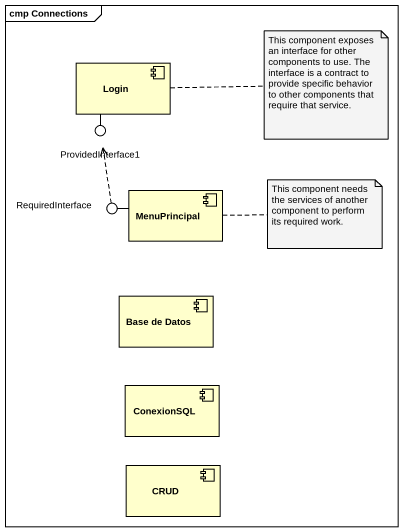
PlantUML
@startuml
mainframe cmp Connections
component Login
() ProvidedInterface1
component MenuPrincipal
() RequiredInterface
component "Base de Datos" as Base_de_Datos
component ConexionSQL
component CRUD
Login -- ProvidedInterface1
MenuPrincipal -left- RequiredInterface
RequiredInterface .up.> ProvidedInterface1
note right of Login : This component exposes an interface for other components to use. The interface is a contract to provide specific behavior to other components that require that service.
note right of MenuPrincipal : This component needs the services of another component to perform its required work.
@enduml
